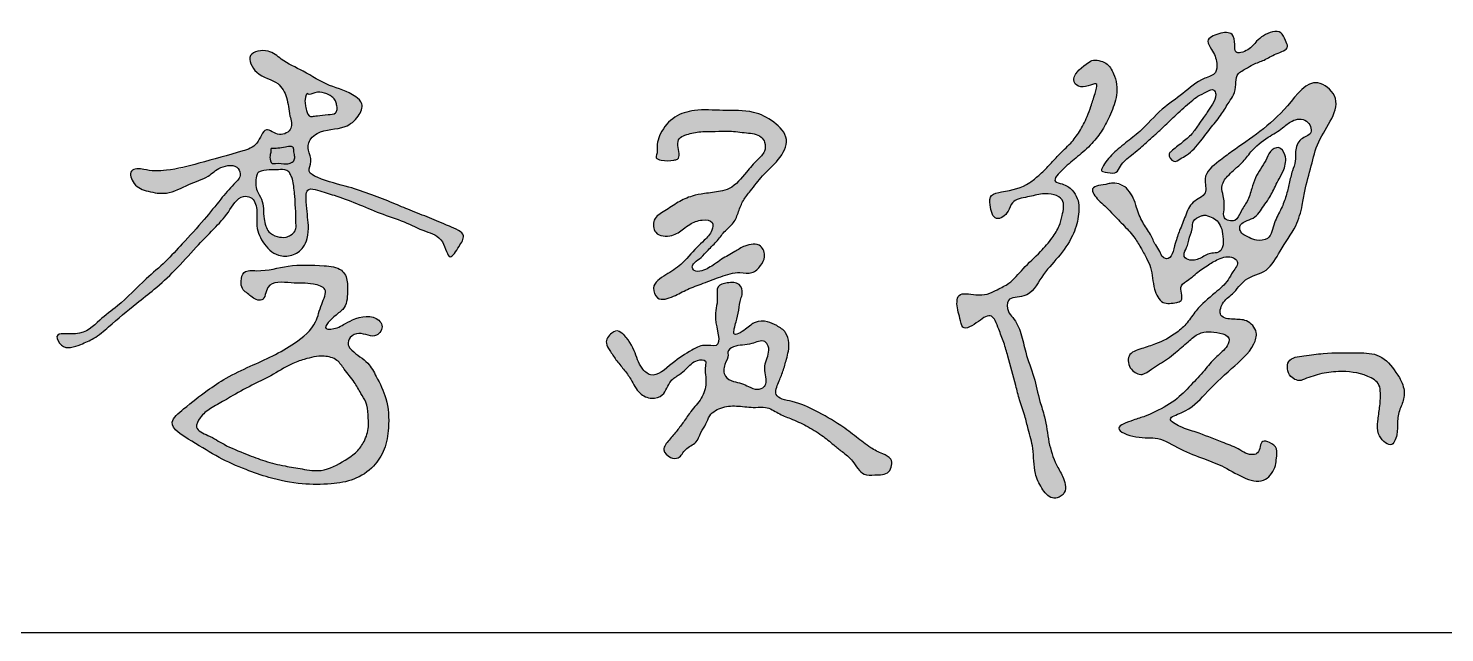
# Model space of a CAD drawing. Extents: x 28773 to 175644, y 7355 to 486294.
# Drawn here: x 172217 to 173884, y 332620 to 333331 of the extents above; entities that cross this region are included whole.
import ezdxf

# ---------------------------------------------------------------- set-up
doc = ezdxf.new("R2010")
doc.units = 0
doc.header["$LTSCALE"] = 1000
doc.header["$MEASUREMENT"] = 0
doc.layers.add('文字和字符', color=7, linetype='Continuous')

msp = doc.modelspace()

# ---------------------------------------------------------------- hatches: boundary and pattern name
at = {"layer": '文字和字符'}
h = msp.add_hatch(color=6, dxfattribs=at)
edge = h.paths.add_edge_path()
edge.add_spline(control_points=[(173479.7, 333164.6), (173479.8, 333164.8), (173492.8, 333185.3), (173507.6, 333195.1), (173529.7, 333212.4), (173548.4, 333235.2), (173576.5, 333253.5), (173594.2, 333270.9), (173615.5, 333276), (173616, 333292.4), (173611.6, 333303.4), (173601, 333317.7), (173617.9, 333325.5), (173635.2, 333327), (173637, 333313.2), (173636, 333299), (173654.2, 333304.8), (173661, 333314.8), (173672.2, 333324.4), (173690.6, 333330.7), (173695.5, 333317.4), (173701.8, 333305.8), (173683.6, 333301), (173672.5, 333293.2), (173659, 333289.1), (173648.9, 333282.6), (173637.8, 333276.7), (173638.2, 333263.7), (173636.3, 333252.8), (173628.3, 333242.2), (173621.3, 333228.7), (173608.8, 333214.4), (173596.3, 333197.4), (173584.3, 333183.5), (173572.8, 333177.4), (173564.3, 333171.2), (173557, 333181.7), (173565.2, 333188.9), (173574.2, 333195.9), (173586.2, 333205.5), (173593.3, 333216.5), (173599.4, 333224.9), (173605, 333232.9), (173610.5, 333241.6), (173615.6, 333250.2), (173611.8, 333261.4), (173600.4, 333253.8), (173591.2, 333250.3), (173583, 333242.2), (173574.4, 333235.5), (173566.4, 333227.7), (173558.4, 333220.3), (173550.4, 333212.3), (173540.9, 333204), (173532.2, 333195.6), (173523.4, 333188.2), (173513.5, 333179.9), (173503.1, 333172.4), (173497.9, 333159.5), (173488.5, 333159.4), (173479.6, 333164.6), (173479.7, 333164.6)], knot_values=[0, 0, 0, 0, 28.666202, 58.974239, 88.991361, 140.445622, 182.443945, 226.361589, 246.003405, 261.159642, 285.403493, 300.064839, 321.637432, 343.335684, 360.576762, 372.35608, 392.086641, 412.248863, 426.515031, 455.165125, 470.118963, 480.655269, 502.385008, 524.571649, 543.872014, 558.543079, 575.923356, 590.530581, 608.177969, 621.720424, 644.672751, 671.428143, 700.314854, 733.307285, 745.026327, 756.27632, 770.758758, 775.879479, 798.783005, 820.418083, 838.303351, 852.974217, 863.749723, 878.985175, 896.219108, 903.438329, 919.617985, 935.209773, 949.206114, 965.758141, 981.234157, 995.661007, 1010.855529, 1028.447768, 1048.105951, 1061.049743, 1076.480099, 1102.025547, 1114.040319, 1128.49753, 1139.678117, 1139.678117, 1139.678117, 1139.678117], degree=3, periodic=0)
h = msp.add_hatch(color=6, dxfattribs=at)
edge = h.paths.add_edge_path()
edge.add_spline(control_points=[(172353.1, 333164.7), (172353.4, 333164.7), (172390, 333161.4), (172420.2, 333173.9), (172458.6, 333182.6), (172488, 333192.2), (172494.8, 333217.9), (172512.1, 333201.7), (172529.9, 333211.9), (172523.7, 333230.5), (172523.1, 333248.3), (172510.6, 333270.9), (172486.3, 333272.3), (172471.6, 333302.4), (172500.7, 333307), (172517.2, 333291.2), (172542.7, 333280), (172570.4, 333261.7), (172596.3, 333256.4), (172612.8, 333241.5), (172605.5, 333224.8), (172587.1, 333210.5), (172563.6, 333212.7), (172548.1, 333200.4), (172544.9, 333187), (172552.6, 333175.2), (172544.5, 333161.5), (172567.4, 333150.1), (172590.8, 333145.9), (172621.2, 333135), (172645.1, 333126), (172667.2, 333116.2), (172690.2, 333107.6), (172709.1, 333099.1), (172734, 333089.3), (172723.7, 333073.9), (172711.8, 333053.3), (172706.2, 333085.5), (172683, 333091.7), (172658.9, 333103.9), (172631, 333112.8), (172604.4, 333124.5), (172579.1, 333134), (172562, 333138.7), (172543.9, 333144.1), (172544, 333119.6), (172547.3, 333103.6), (172546.9, 333084.5), (172540.7, 333071.1), (172528, 333062.3), (172508.2, 333062.3), (172491.8, 333077.9), (172484.6, 333098.9), (172487.5, 333116.7), (172482.5, 333132.5), (172463.7, 333134.2), (172453.2, 333112.7), (172434.8, 333094.1), (172413, 333071.4), (172391.1, 333046.5), (172367.4, 333024.7), (172340.3, 333003.9), (172317.5, 332984.1), (172296.1, 332965.9), (172278, 332958.3), (172258, 332950.8), (172245.9, 332974.6), (172281.6, 332966.6), (172299, 332986.8), (172328.2, 333007.5), (172351.7, 333033), (172378.9, 333055.4), (172400.6, 333079.8), (172423.1, 333103.4), (172442.3, 333128.1), (172456.1, 333144.6), (172468.1, 333155.5), (172464.2, 333171.5), (172442.5, 333168.9), (172428.2, 333154.3), (172404.8, 333147.3), (172382.6, 333134.4), (172358.7, 333138.3), (172342.2, 333143.9), (172331.8, 333166.5), (172353, 333164.8), (172353.1, 333164.7)], knot_values=[0, 0, 0, 0, 37.200114, 91.320491, 165.552277, 191.794321, 218.377312, 240.981666, 262.088012, 282.142005, 312.686531, 339.649791, 378.667629, 407.600467, 437.073636, 462.079158, 503.038538, 551.641933, 598.38254, 613.574993, 634.379376, 661.836336, 708.993627, 722.171326, 741.234276, 760.297225, 776.271776, 792.569008, 846.885535, 886.364067, 923.879172, 953.564578, 987.654437, 1022.983531, 1050.737693, 1069.313673, 1091.638002, 1119.125063, 1152.028231, 1189.926643, 1231.5094, 1273.175743, 1312.041059, 1340.553805, 1354.652933, 1375.412602, 1414.027671, 1435.47698, 1451.393633, 1473.994605, 1495.440379, 1528.930707, 1560.560192, 1583.420751, 1605.787661, 1617.314314, 1652.832859, 1689.166989, 1730.614602, 1782.406199, 1827.708188, 1864.317555, 1924.161807, 1954.751664, 1978.414961, 2009.901325, 2025.877661, 2056.206106, 2101.924511, 2138.940455, 2203.653812, 2245.874288, 2285.588792, 2339.12041, 2381.889891, 2414.291903, 2431.736174, 2443.518671, 2472.148613, 2496.841057, 2531.490224, 2570.411868, 2600.571575, 2626.813618, 2647.271258, 2667.490218, 2667.490218, 2667.490218, 2667.490218], degree=3, periodic=0)
edge = h.paths.add_edge_path(flags=16)
edge.add_spline(control_points=[(172488.3, 333161.6), (172488.4, 333161.6), (172500.4, 333164.9), (172509.3, 333163.9), (172517.5, 333165), (172524.1, 333162.4), (172526.2, 333157.6), (172529, 333152.2), (172529.5, 333144.5), (172530.8, 333136.2), (172531.4, 333128), (172531.3, 333121.2), (172532.6, 333113), (172531.7, 333105.6), (172532.6, 333098.1), (172531.7, 333091.7), (172526.6, 333087.3), (172519.2, 333084.1), (172509.8, 333085.3), (172500.3, 333089.7), (172496.6, 333098.5), (172494.1, 333107.6), (172494.2, 333118.3), (172492.6, 333130), (172486.2, 333138.5), (172484.5, 333147.9), (172485.3, 333155), (172486.3, 333159.1), (172488.2, 333161.6), (172488.3, 333161.6)], knot_values=[0, 0, 0, 0, 17.404746, 29.387846, 42.985867, 50.266335, 56.954161, 63.801774, 75.581128, 88.455483, 98.941086, 109.792245, 116.806441, 133.072793, 140.441564, 148.341049, 158.751059, 166.832285, 181.387675, 196.945751, 207.369773, 219.600317, 236.294444, 252.093415, 267.338386, 279.187562, 291.635416, 295.082405, 299.162326, 299.162326, 299.162326, 299.162326], degree=3, periodic=0)
edge = h.paths.add_edge_path(flags=16)
edge.add_spline(control_points=[(172546.4, 333253.8), (172546.5, 333253.7), (172557.2, 333255.6), (172563.9, 333255.5), (172571.4, 333252.7), (172575.6, 333249.5), (172579, 333245.6), (172580.1, 333240.5), (172581.3, 333235.6), (172578.3, 333229.2), (172568.4, 333229.4), (172560.5, 333228), (172553.7, 333227.5), (172547.8, 333225.8), (172544, 333233.5), (172543.6, 333240.5), (172541.6, 333246.6), (172546.4, 333253.8), (172546.4, 333253.8)], knot_values=[0, 0, 0, 0, 11.032394, 27.080246, 35.7167, 42.398017, 49.241922, 56.254438, 64.042896, 70.017142, 82.400073, 100.141744, 104.717416, 111.155207, 123.02071, 132.051492, 141.212423, 151.788927, 151.788927, 151.788927, 151.788927], degree=3, periodic=0)
h = msp.add_hatch(color=6, dxfattribs=at)
edge = h.paths.add_edge_path()
edge.add_spline(control_points=[(173461.9, 333288.4), (173461.7, 333288.2), (173440.2, 333270.8), (173458, 333257.5), (173477.8, 333271.2), (173471.4, 333250.9), (173467.9, 333240.2), (173462.2, 333224.5), (173454.8, 333209.9), (173443.4, 333194.3), (173429.8, 333182.7), (173418.2, 333169.1), (173407.2, 333158.3), (173390.1, 333144.1), (173371.3, 333139.3), (173348.6, 333136.2), (173348.2, 333120.8), (173353.7, 333101), (173371.2, 333113.5), (173374.1, 333129.4), (173393.3, 333131.9), (173408.8, 333136.4), (173423.2, 333136.2), (173437.8, 333128.5), (173433.9, 333111.9), (173430.4, 333097), (173421.3, 333082.5), (173406.7, 333065.9), (173388.4, 333049.5), (173373.9, 333031.2), (173358.1, 333023.6), (173345.3, 333017.1), (173330.7, 333016.5), (173308.7, 333022), (173309.8, 333000.6), (173313.5, 332990), (173315.9, 332972.8), (173334.7, 332985.1), (173348.6, 332995.9), (173356, 332985.4), (173359.4, 332974.8), (173365.5, 332961), (173371.2, 332938.7), (173377.6, 332916.3), (173383.6, 332892.7), (173389.6, 332875.9), (173394.1, 332856.7), (173400.8, 332834.6), (173399.5, 332809.9), (173408.5, 332790.2), (173418.1, 332777.8), (173429.6, 332777.7), (173440.4, 332786), (173435, 332803.4), (173424.3, 332820.4), (173416.9, 332844.6), (173414.6, 332870.2), (173405.9, 332895), (173401.2, 332921), (173390.4, 332946.8), (173386.2, 332971.3), (173378.6, 332987.8), (173368.7, 332997.8), (173367.8, 333015.7), (173395.9, 333012.3), (173408.4, 333039.5), (173429.2, 333060.8), (173446, 333084.1), (173453.5, 333108.2), (173454, 333127.8), (173445.2, 333141.5), (173436.3, 333147.5), (173419.9, 333150.2), (173437.9, 333168.9), (173451.3, 333179), (173468.4, 333194.3), (173481.6, 333210.8), (173490.9, 333230.2), (173499.7, 333252.3), (173496.7, 333274.3), (173487.7, 333289.6), (173476.9, 333292.8), (173469.3, 333294.6), (173461.9, 333288.4), (173461.9, 333288.4)], knot_values=[0, 0, 0, 0, 34.681641, 48.072065, 74.329964, 88.895095, 111.17035, 128.900452, 156.472867, 179.905372, 208.355087, 230.580725, 254.01719, 273.066721, 321.355231, 338.817261, 354.258199, 378.941826, 401.102047, 416.854172, 443.250134, 467.917341, 487.236589, 502.550058, 528.37671, 545.470375, 568.264653, 597.83009, 637.746529, 670.902739, 692.464096, 710.354936, 729.186846, 756.230528, 779.82652, 794.347921, 809.198107, 836.695152, 859.380582, 868.55181, 883.814404, 907.197348, 930.393917, 979.907693, 1004.230046, 1031.618366, 1054.147615, 1086.172461, 1127.622089, 1153.330618, 1177.300132, 1184.664421, 1199.389772, 1226.047392, 1247.395311, 1286.378592, 1328.318353, 1354.32781, 1395.269823, 1437.957794, 1469.914352, 1498.680239, 1511.344868, 1529.007775, 1555.105752, 1597.804477, 1639.655016, 1682.119963, 1714.682311, 1744.156119, 1760.024332, 1779.437309, 1790.885943, 1814.731193, 1846.001898, 1877.602297, 1905.335657, 1934.233701, 1967.004059, 2002.481722, 2023.475353, 2035.765847, 2047.212297, 2058.363573, 2058.363573, 2058.363573, 2058.363573], degree=3, periodic=0)
h = msp.add_hatch(color=6, dxfattribs=at)
edge = h.paths.add_edge_path()
edge.add_spline(control_points=[(173493, 333148.7), (173493.2, 333148.8), (173517.8, 333141.6), (173519.9, 333121.2), (173527.2, 333102.6), (173537.6, 333089.5), (173542.3, 333076.9), (173548.5, 333068.7), (173550.8, 333061.7), (173562.1, 333056.5), (173566.2, 333078.1), (173571.8, 333093.1), (173578.8, 333109.8), (173584.8, 333127.7), (173606.3, 333134.4), (173597.4, 333158.5), (173616.4, 333173.2), (173650.4, 333198.6), (173689.2, 333221.9), (173726.9, 333277.9), (173769.5, 333242.5), (173734.7, 333205.7), (173727.1, 333168.6), (173719.3, 333143.8), (173716, 333119.8), (173708.5, 333094.6), (173690.5, 333071.8), (173676.7, 333042.8), (173648.2, 333038.7), (173636.4, 333018.4), (173621.5, 333009.5), (173616.8, 332990.1), (173635.8, 332987.8), (173651.3, 332988.8), (173664.8, 332974.5), (173656.6, 332950.3), (173631.5, 332929.9), (173602, 332901.6), (173584.5, 332880.9), (173554.3, 332871.8), (173575.8, 332859.8), (173594.4, 332855.2), (173618.1, 332844.8), (173640.3, 332837.3), (173653.8, 332827.1), (173667.3, 332831.7), (173665.5, 332847.5), (173679.1, 332843.3), (173687.6, 332836.8), (173685.6, 332825.6), (173684.6, 332812.9), (173666.8, 332786.6), (173631.3, 332813.1), (173599.5, 332824.4), (173572.9, 332834.3), (173546.9, 332851.3), (173524.3, 332846.9), (173489.8, 332859.7), (173517.1, 332869.9), (173530.5, 332873.7), (173548.6, 332882.1), (173568.7, 332893.1), (173586.7, 332912.6), (173601.9, 332929.2), (173614.8, 332944.9), (173626.9, 332953.4), (173632.2, 332968.3), (173613.8, 332974.1), (173596.4, 332975), (173580.7, 332961), (173569, 332950.8), (173554.9, 332939.3), (173541.3, 332932.5), (173527.8, 332920.7), (173512.6, 332928.3), (173508.7, 332948), (173527.8, 332954.2), (173546.7, 332959.9), (173565.8, 332969.7), (173581.2, 332984.1), (173593.2, 333002.6), (173611, 333017.4), (173627.9, 333031.5), (173633.9, 333044.6), (173643, 333054.9), (173631.6, 333064), (173617.4, 333059.8), (173603.4, 333051.3), (173591.6, 333043), (173582.6, 333034.5), (173572.2, 333029.3), (173573.7, 333019.3), (173575.5, 333010), (173564.5, 333007.3), (173550.1, 333005.1), (173539.6, 333026.7), (173540.2, 333045.1), (173532.7, 333061.1), (173525.8, 333072.8), (173517.7, 333087), (173504.9, 333099.9), (173493.5, 333111.8), (173484, 333121.8), (173475.1, 333128.7), (173463.9, 333146), (173480.8, 333146), (173492.9, 333148.7), (173493, 333148.7)], knot_values=[0, 0, 0, 0, 27.432872, 59.395361, 85.693134, 109.085552, 128.362609, 140.996926, 151.763291, 157.712951, 186.698752, 208.876995, 234.201156, 260.084919, 284.937489, 307.779824, 344.178191, 370.603449, 488.346466, 550.578274, 584.928952, 664.213103, 704.923077, 747.845979, 770.989275, 806.181381, 854.934517, 893.286489, 930.483071, 961.790102, 984.548855, 1003.508451, 1024.718144, 1046.34914, 1071.076056, 1090.271471, 1144.396456, 1205.241891, 1253.920649, 1274.470919, 1294.501491, 1322.334343, 1367.576566, 1396.031299, 1422.826029, 1429.955148, 1450.476244, 1461.8652, 1477.100741, 1492.069997, 1504.375793, 1531.897919, 1602.108595, 1637.124251, 1679.750326, 1720.374244, 1756.060039, 1787.456838, 1814.277484, 1834.999527, 1853.438436, 1895.015251, 1930.254648, 1962.79728, 1989.05807, 2013.552032, 2026.034617, 2043.218025, 2076.933867, 2099.023719, 2126.230041, 2142.894352, 2174.050972, 2191.234509, 2210.914373, 2232.75608, 2256.675267, 2280.357753, 2319.727615, 2342.899389, 2367.60531, 2410.353703, 2439.962666, 2455.364827, 2473.851128, 2482.49724, 2507.041751, 2528.398061, 2552.516989, 2565.753289, 2581.839762, 2593.467441, 2605.690383, 2613.252568, 2635.359714, 2661.00506, 2697.047344, 2713.801275, 2733.175864, 2753.931383, 2781.462056, 2807.917281, 2823.476427, 2837.489503, 2858.153182, 2884.370537, 2892.288582, 2892.288582, 2892.288582, 2892.288582], degree=3, periodic=0)
edge = h.paths.add_edge_path(flags=16)
edge.add_spline(control_points=[(173628.2, 333156.6), (173628.1, 333156.5), (173618.9, 333144.2), (173624.3, 333132), (173624.8, 333120.1), (173621.9, 333105.7), (173638.8, 333101.6), (173643.5, 333116.1), (173652.1, 333126.9), (173656.6, 333141.2), (173661.2, 333158.4), (173672.4, 333171.3), (173677, 333185.7), (173689, 333193.4), (173698.5, 333179.6), (173695.4, 333165.9), (173689.4, 333154.3), (173683.2, 333142.9), (173678.1, 333131.6), (173668.7, 333119.6), (173661.3, 333105.3), (173641.6, 333103), (173643, 333089.2), (173652.7, 333085), (173662.9, 333080), (173679.6, 333082.3), (173682, 333102.5), (173691.5, 333117.5), (173697.2, 333133.3), (173700.9, 333148.3), (173703.7, 333162), (173708.7, 333174.1), (173707.4, 333187), (173711.9, 333201.5), (173730.4, 333205.7), (173721.8, 333226.1), (173703.8, 333223.3), (173691.7, 333211.7), (173673.8, 333201.8), (173657.2, 333188.9), (173645.9, 333172), (173636.9, 333166), (173628.3, 333156.6), (173628.2, 333156.6)], knot_values=[0, 0, 0, 0, 19.744507, 34.157131, 56.912893, 69.911234, 87.399526, 104.154629, 124.530072, 146.715715, 165.190697, 198.370593, 214.639562, 229.161561, 244.798567, 268.894407, 285.44538, 299.384274, 322.908118, 336.418052, 363.110061, 388.511726, 395.681319, 413.735699, 426.886572, 444.721671, 472.606193, 498.451489, 520.637008, 541.419327, 562.830776, 579.059192, 594.65128, 616.732747, 635.831876, 655.966223, 679.349301, 698.350322, 726.390651, 763.332051, 786.837613, 805.134121, 818.66464, 818.66464, 818.66464, 818.66464], degree=3, periodic=0)
edge = h.paths.add_edge_path(flags=16)
edge.add_spline(control_points=[(173596.5, 333109.7), (173596.4, 333109.6), (173585.3, 333104.5), (173587.7, 333093), (173582.5, 333084), (173581.2, 333073.8), (173577.3, 333068.2), (173576.7, 333060.5), (173586.2, 333056.2), (173597.4, 333060.4), (173607.4, 333067.1), (173617.8, 333065.8), (173624.1, 333074.4), (173622.6, 333085.3), (173621.4, 333096.2), (173616.5, 333104.6), (173608.5, 333108.5), (173603.2, 333112.4), (173596.5, 333109.7), (173596.5, 333109.7)], knot_values=[0, 0, 0, 0, 14.292967, 26.663458, 46.005146, 55.397894, 68.805265, 74.060786, 84.885427, 103.559239, 122.783611, 133.392057, 143.205535, 161.756698, 177.271697, 189.090572, 200.297464, 212.920328, 218.424594, 218.424594, 218.424594, 218.424594], degree=3, periodic=0)
h = msp.add_hatch(color=6, dxfattribs=at)
edge = h.paths.add_edge_path()
edge.add_spline(control_points=[(172957.3, 333186), (172957.3, 333186.2), (172959.7, 333213), (172976.5, 333227), (173004.1, 333236.6), (173035.1, 333233), (173068.1, 333235), (173094.4, 333222.4), (173115, 333200.5), (173100, 333174.3), (173081.4, 333158.9), (173068.8, 333141.5), (173057.8, 333128.4), (173052.9, 333115.1), (173048.2, 333101.5), (173036.4, 333092.9), (173028.3, 333080.4), (173017.7, 333071), (173009.7, 333060.9), (173002, 333056.4), (172997.3, 333050.3), (173001.3, 333043.8), (173013.1, 333045.6), (173022.9, 333051.8), (173035.1, 333060.6), (173047.6, 333066.9), (173060.8, 333076.1), (173079.8, 333078.9), (173085.3, 333062), (173079.1, 333050.9), (173069.1, 333040.9), (173051.3, 333045.1), (173032.2, 333038.8), (173012.2, 333030.9), (172992.7, 333024.1), (172977.4, 333015.2), (172957.5, 333008.4), (172949.2, 333029.5), (172968.2, 333041.2), (172987.2, 333052.9), (173000, 333069.6), (173013.3, 333081.9), (173021.9, 333090.1), (173024, 333104.8), (173007.9, 333106), (172997.1, 333101.6), (172986.3, 333093.3), (172974.6, 333084.9), (172953.4, 333086.2), (172951.2, 333107.7), (172967.3, 333116.1), (172981.1, 333126.5), (172997.1, 333133.5), (173014.1, 333136.9), (173028.9, 333138.1), (173047.9, 333143.2), (173060.3, 333159.8), (173073.2, 333174.5), (173084.4, 333184.6), (173084.8, 333196), (173077.7, 333206.5), (173060.9, 333207.6), (173043.4, 333210.3), (173024.6, 333209.1), (173006.8, 333209.6), (172993, 333206.4), (172982.1, 333201.7), (172980.5, 333190.5), (172985.8, 333177.2), (172972.9, 333174.7), (172965.7, 333174.9), (172953.5, 333176.8), (172957.3, 333185.9), (172957.3, 333186)], knot_values=[0, 0, 0, 0, 29.30094, 65.038017, 98.639858, 145.229586, 194.795516, 232.114749, 266.925891, 301.913022, 339.267477, 370.852415, 390.177296, 409.795645, 429.660369, 448.333163, 468.729795, 490.881928, 507.437968, 521.157629, 529.07634, 535.254347, 547.876184, 571.501508, 585.319952, 610.337259, 628.877614, 654.734455, 672.908705, 688.379255, 706.720612, 726.29753, 758.239497, 788.950264, 816.810279, 842.152582, 868.097908, 885.262369, 914.728674, 944.648733, 982.813695, 999.650213, 1020.22886, 1032.723569, 1049.493141, 1071.095002, 1083.923681, 1105.362623, 1132.075217, 1152.211283, 1174.931511, 1200.704595, 1226.158921, 1246.312234, 1272.681377, 1287.962092, 1326.688213, 1353.277295, 1371.722858, 1386.128581, 1396.514529, 1421.520631, 1449.460288, 1472.518928, 1499.291724, 1522.558099, 1533.076665, 1544.456492, 1567.099854, 1573.093813, 1593.678612, 1602.883204, 1613.437455, 1613.437455, 1613.437455, 1613.437455], degree=3, periodic=0)
h = msp.add_hatch(color=6, dxfattribs=at)
edge = h.paths.add_edge_path()
edge.add_spline(control_points=[(172479.3, 333015.4), (172479.4, 333015.3), (172497.9, 333004.6), (172495.8, 333035.9), (172528.7, 333029.6), (172547.3, 333031.8), (172571.7, 333024.9), (172560.3, 333004), (172556.7, 332980.7), (172524.4, 332953.3), (172486.7, 332937.1), (172451.3, 332920.6), (172424.9, 332902.8), (172405.5, 332887.4), (172377, 332864.1), (172414.4, 332842.5), (172439.7, 332825.7), (172471.6, 332811.9), (172503.8, 332800.5), (172537.6, 332793.8), (172571.4, 332793.9), (172601.1, 332798.3), (172623.6, 332813.4), (172637.8, 332835.5), (172642.2, 332863.5), (172640.7, 332893.8), (172628.4, 332918.1), (172616.8, 332939.5), (172601.7, 332947.3), (172592.1, 332958.4), (172595.5, 332968.8), (172609.5, 332974.6), (172625.8, 332963.1), (172635.9, 332979.7), (172624.6, 332994.6), (172603.8, 332991), (172589, 332982.7), (172580.3, 332977.3), (172559.6, 332974.6), (172578.5, 332993.6), (172592.7, 333002.7), (172592.8, 333022.4), (172592.8, 333037.9), (172583.1, 333050.2), (172557.6, 333051.9), (172524, 333053.5), (172495.5, 333043.6), (172470.3, 333047), (172467.4, 333033.5), (172467.6, 333023.1), (172479.2, 333015.5), (172479.3, 333015.4)], knot_values=[0, 0, 0, 0, 18.772704, 41.477809, 80.044627, 116.802218, 137.16377, 161.475231, 192.122008, 241.084265, 322.841358, 366.476474, 403.599349, 452.266279, 480.822437, 525.281218, 577.345985, 625.678179, 664.966098, 720.530015, 767.556127, 805.470545, 843.947055, 876.303707, 911.805465, 960.132454, 999.3713, 1024.963912, 1058.777917, 1069.239579, 1081.911788, 1097.237565, 1126.410668, 1144.842947, 1154.50106, 1197.467328, 1213.824352, 1225.506518, 1243.541639, 1270.934025, 1289.010321, 1319.830534, 1342.259698, 1352.785688, 1381.704372, 1440.604971, 1492.626113, 1513.017666, 1528.122336, 1540.553544, 1559.179396, 1559.179396, 1559.179396, 1559.179396], degree=3, periodic=0)
edge = h.paths.add_edge_path(flags=16)
edge.add_spline(control_points=[(172457.9, 332898.6), (172458.2, 332898.8), (172483.9, 332913), (172504, 332921.8), (172523, 332934.9), (172544.2, 332942.1), (172562.4, 332946.5), (172581.1, 332942.1), (172589.7, 332927.6), (172600.9, 332916.1), (172607.6, 332902), (172616, 332890.4), (172617, 332876.3), (172618.4, 332860.6), (172613.6, 332845.3), (172603.9, 332831.4), (172586.3, 332820.4), (172565.1, 332807.8), (172540.1, 332812.3), (172518.1, 332815.7), (172496, 332821.1), (172472.4, 332830.1), (172448.9, 332839.6), (172431.9, 332851), (172411.6, 332858.5), (172419.9, 332874.8), (172432.5, 332884.7), (172443.6, 332889.9), (172457.8, 332898.6), (172457.9, 332898.6)], knot_values=[0, 0, 0, 0, 40.204211, 70.058468, 108.464216, 130.884004, 163.643923, 185.732296, 204.334618, 231.03456, 252.428664, 268.982791, 289.824735, 309.33459, 334.505674, 354.736006, 378.254387, 420.802499, 451.909656, 480.365956, 514.245068, 545.922498, 586.383232, 616.269524, 639.057016, 655.457897, 678.34596, 704.341019, 720.45671, 720.45671, 720.45671, 720.45671], degree=3, periodic=0)
h = msp.add_hatch(color=6, dxfattribs=at)
edge = h.paths.add_edge_path()
edge.add_spline(control_points=[(172912.5, 332974), (172912.7, 332973.8), (172933.9, 332951.8), (172935.2, 332933.3), (172954, 332916.6), (172975.1, 332938.7), (172994.3, 332949.7), (173011, 332959.8), (173036.4, 332952.9), (173021.3, 332990.2), (173029.6, 333008.2), (173026.1, 333028), (173040.5, 333031.7), (173054.3, 333032.5), (173058.6, 333020), (173054.3, 333010.3), (173053.6, 332998.9), (173050.4, 332986.9), (173048.1, 332978.6), (173046, 332966.6), (173063.2, 332977.4), (173071.4, 332986.1), (173086.6, 332986.6), (173098.3, 332980.9), (173109.4, 332973.8), (173113.6, 332958.2), (173109.7, 332943), (173105.4, 332927.1), (173100.1, 332914.7), (173092.6, 332895.7), (173121.4, 332891.6), (173144.3, 332880.7), (173170.5, 332866), (173191.1, 332850.4), (173206.8, 332837.4), (173220.5, 332830.4), (173235.5, 332825.1), (173231.3, 332804.9), (173214.6, 332805.5), (173197.1, 332804.2), (173188.6, 332821.9), (173175.8, 332831.9), (173163.4, 332841.7), (173150.2, 332852.7), (173133.1, 332863.3), (173115.4, 332871), (173099.3, 332877.4), (173086.5, 332886.1), (173069.9, 332883.8), (173053.3, 332886.8), (173034.3, 332886.2), (173018.9, 332878), (173014.9, 332864.6), (173007.8, 332855.3), (173004.1, 332841.6), (172989.7, 332837.5), (172984.4, 332823.8), (172971.6, 332825), (172961.7, 332835), (172971.9, 332847.2), (172980.1, 332856.9), (172988.9, 332868.3), (172995.7, 332878.8), (173003.3, 332887.5), (173011.3, 332897.5), (173016.4, 332914.2), (173012.7, 332927.7), (173015.5, 332941.4), (173000.1, 332940.6), (172993.2, 332931.2), (172982.9, 332922.9), (172970.4, 332915.6), (172966.9, 332898.7), (172949.9, 332893.8), (172934.2, 332901.1), (172927.5, 332916.7), (172917.9, 332929.7), (172908.6, 332940.3), (172902.2, 332950.6), (172895.4, 332961.1), (172899.7, 332973), (172912.4, 332974), (172912.5, 332974)], knot_values=[0, 0, 0, 0, 39.878613, 71.084001, 88.571602, 128.557403, 167.51423, 188.674821, 208.323573, 251.533868, 286.022948, 304.040745, 319.866458, 339.38013, 355.294206, 363.866941, 383.035676, 402.399015, 414.36713, 422.122541, 442.348267, 461.81608, 481.686971, 497.958095, 516.551099, 533.839574, 560.727072, 581.394562, 601.159722, 620.894041, 649.426299, 690.673374, 738.289465, 770.144861, 799.264352, 821.404135, 836.808472, 857.647162, 880.926807, 898.121658, 926.751504, 950.035011, 967.352307, 991.998193, 1021.862108, 1050.46209, 1072.140687, 1094.880373, 1111.335022, 1139.52005, 1164.970822, 1190.259232, 1204.665599, 1221.240117, 1239.017221, 1259.177234, 1277.618397, 1289.978389, 1306.483927, 1324.261031, 1344.706721, 1362.799886, 1383.241029, 1396.927367, 1410.79459, 1436.58756, 1464.687551, 1472.224323, 1485.322698, 1508.470744, 1522.732623, 1540.039638, 1566.844928, 1584.840343, 1605.723939, 1632.903668, 1653.059236, 1673.030566, 1691.341619, 1704.216169, 1722.92022, 1735.167177, 1735.167177, 1735.167177, 1735.167177], degree=3, periodic=0)
edge = h.paths.add_edge_path(flags=16)
edge.add_spline(control_points=[(173040.2, 332949.7), (173040.2, 332949.8), (173051.9, 332963), (173065.4, 332955.7), (173082.1, 332966), (173089.1, 332955.9), (173088.2, 332947.1), (173084.6, 332938.2), (173082.8, 332928), (173085.6, 332919.7), (173085.6, 332912.9), (173082.4, 332907.5), (173074, 332904.7), (173065.2, 332908.9), (173056.3, 332913.4), (173046.4, 332914.8), (173034.9, 332920.7), (173035.2, 332936.2), (173041.5, 332941.8), (173040.2, 332949.7), (173040.2, 332949.7)], knot_values=[0, 0, 0, 0, 12.518583, 43.117128, 64.43384, 73.999097, 86.909074, 99.916825, 114.388405, 128.459585, 136.124934, 141.701946, 153.518143, 168.483557, 180.957273, 194.904784, 210.427714, 229.577537, 246.211116, 250.540926, 250.540926, 250.540926, 250.540926], degree=3, periodic=0)
h = msp.add_hatch(color=6, dxfattribs=at)
edge = h.paths.add_edge_path()
edge.add_spline(control_points=[(173716.3, 332917), (173716.5, 332917.1), (173739.6, 332926), (173761.4, 332927.4), (173787.3, 332925.5), (173807.1, 332914.1), (173808.4, 332898.9), (173807.4, 332884.8), (173804.7, 332869.1), (173804.1, 332854.1), (173810.9, 332845), (173822.3, 332837.3), (173828.6, 332853.9), (173827.3, 332867.2), (173830.2, 332882.5), (173837.5, 332896.8), (173834.7, 332913.1), (173824.3, 332929.5), (173809, 332948.3), (173776.1, 332949.2), (173746.3, 332949.2), (173720.1, 332945.7), (173696.8, 332943.1), (173696.7, 332918.8), (173716.2, 332916.9), (173716.3, 332917)], knot_values=[0, 0, 0, 0, 27.563865, 56.695241, 102.242536, 124.004216, 136.411448, 158.63331, 179.899671, 199.3513, 213.673571, 224.845605, 243.023995, 261.921703, 282.270986, 301.572813, 323.389476, 342.524862, 378.241957, 410.829433, 464.696782, 494.311037, 519.262799, 542.254368, 560.867544, 560.867544, 560.867544, 560.867544], degree=3, periodic=0)

# ---------------------------------------------------------------- linework, layer by layer
msp.add_line((166644.1, 332619.7), (174644.1, 332619.7))
at = {"layer": '文字和字符', "color": 6}
for points, start_tangent, end_tangent in [([(173479.7, 333164.6), (173491.7, 333181.4), (173508.1, 333195.8), (173524.9, 333209.4), (173551.3, 333235.5), (173575.4, 333253.9), (173601.4, 333271.9), (173613.8, 333278.7), (173615.4, 333289.5), (173609.4, 333305.9), (173605, 333315.5), (173617.8, 333324.3), (173633.4, 333323.5), (173636.6, 333311.5), (173637.8, 333303.1), (173651.9, 333305.5), (173662.4, 333315.5), (173670.3, 333322), (173690.7, 333325.5), (173696.3, 333316.3), (173698.7, 333309.1), (173685.5, 333300.7), (173671.2, 333293.4), (173658.4, 333288.2), (173649.2, 333283), (173639.4, 333275.1), (173637.8, 333264.7), (173635, 333252.3), (173629.9, 333244), (173621.2, 333229.9), (173609.4, 333214.7), (173596.6, 333198.2), (173579.8, 333181.4), (173572.6, 333177), (173565, 333174.2), (173559.4, 333183), (173561.8, 333185.8), (173574.6, 333196.2), (173586.2, 333206.6), (173593.8, 333217.1), (173599.9, 333225.7), (173604.3, 333232.1), (173610.3, 333241.3), (173614.2, 333253.1), (173612.2, 333257.9), (173601, 333254.7), (173591.1, 333249.4), (173583.4, 333242.9), (173574.3, 333235.2), (173566.1, 333227.5), (173558.6, 333220.4), (173550.7, 333212.8), (173541.3, 333204.2), (173530.9, 333194.6), (173523.8, 333188.6), (173515.2, 333181.5), (173502.1, 333168.6), (173497.3, 333161.4), (173486.9, 333161), (173479.7, 333164.6)], (0.427331, 0.904095), (0.427331, 0.904095)), ([(172353.1, 333164.7), (172379.9, 333163.7), (172418.1, 333171.9), (172469.6, 333186.4), (172486.1, 333195.6), (172497.4, 333211.1), (172512.8, 333205.9), (172526.2, 333213.1), (172525.2, 333227.5), (172521.1, 333249.2), (172510.8, 333265.6), (172486.1, 333279), (172478.8, 333298.6), (172499.4, 333303.7), (172514.9, 333294.5), (172540.7, 333280.1), (172571.6, 333263.6), (172602.5, 333250.2), (172609.7, 333242), (172605.6, 333227.5), (172590.1, 333215.2), (172557.1, 333207), (172549.9, 333200.8), (172546.8, 333187.4), (172549.9, 333174), (172547.9, 333162.7), (172557.1, 333155.5), (172594.6, 333143.9), (172621.5, 333134.8), (172646.7, 333125), (172666.4, 333116.7), (172689.3, 333107.7), (172712.7, 333097.8), (172729.2, 333086.5), (172724.1, 333074.1), (172713.8, 333061.8), (172704.5, 333079.3), (172684.5, 333092), (172659.4, 333102.9), (172631.3, 333113.2), (172603.5, 333124.6), (172577.2, 333134.2), (172557.5, 333140.1), (172547.4, 333141.2), (172544.3, 333126.5), (172546.8, 333098.8), (172545.6, 333083.4), (172540.7, 333073.1), (172527.3, 333063.8), (172511.8, 333063.8), (172493.3, 333079.3), (172486.1, 333100.9), (172486.1, 333117.4), (172478.8, 333131.8), (172470.6, 333132.8), (172452.7, 333114.5), (172435.6, 333094.7), (172415, 333073.1), (172389.5, 333045.8), (172365.5, 333023.7), (172344.9, 333007.2), (172311.9, 332979.4), (172294.4, 332966), (172279, 332958.8), (172256.3, 332957.8), (172251.1, 332968.1), (172272.8, 332971.2), (172301.5, 332987.4), (172322.2, 333004.1), (172356.2, 333036), (172378.8, 333056.4), (172398.5, 333077.2), (172424.4, 333105.8), (172443.8, 333129.7), (172459.3, 333147.2), (172466.5, 333157.5), (172464.4, 333165.8), (172443.8, 333166.8), (172429, 333156.9), (172406.2, 333146.8), (172379.9, 333136.9), (172358.3, 333139), (172341.8, 333148.3), (172338.7, 333162.7), (172353.1, 333164.7)], (0.971288, -0.237905), (0.971288, -0.237905)), ([(173461.9, 333288.4), (173447.9, 333267.6), (173455.5, 333261.7), (173474.2, 333264.5), (173472.4, 333254.1), (173467.4, 333238.9), (173462.9, 333226.9), (173453.8, 333209.2), (173443.6, 333195.7), (173429.1, 333181.3), (173418.3, 333169.5), (173406.2, 333157.7), (173395.4, 333149.2), (173362.4, 333138.2), (173350.5, 333134), (173348.8, 333123), (173356.5, 333106.9), (173370, 333115.4), (173375.1, 333125.5), (173392.9, 333132.3), (173410.3, 333135.8), (173424.2, 333134.8), (173433.5, 333128.9), (173433.5, 333110.3), (173430.1, 333098.4), (173421.9, 333084.2), (173408.1, 333068), (173387.7, 333047.7), (173370.8, 333030.8), (173357.3, 333023.2), (173345.4, 333018.1), (173331.9, 333017.2), (173312.4, 333016.4), (173310.7, 332999.5), (173313.3, 332989.3), (173316.7, 332979.2), (173335.3, 332985.9), (173350.5, 332991.9), (173354.8, 332986.8), (173359, 332976.6), (173365, 332960.9), (173369.7, 332944.8), (173379, 332910.4), (173383.6, 332893.5), (173389.6, 332874.7), (173393.7, 332859), (173399, 332836.5), (173402.2, 332806.8), (173409.6, 332789.8), (173422.3, 332778.2), (173427.7, 332778.2), (173436.1, 332784.5), (173434, 332803.6), (173426.9, 332817.2), (173418.1, 332843.9), (173412.8, 332873.7), (173407.5, 332891.7), (173400.3, 332920.3), (173390.7, 332949.5), (173385, 332971.8), (173375.6, 332990.3), (173370.3, 332997.7), (173370.3, 333010.5), (173388.4, 333015.8), (173409.6, 333038), (173428.7, 333061.4), (173445.7, 333086.8), (173452.6, 333109.3), (173451.4, 333130.5), (173445.3, 333140.2), (173433.5, 333147.6), (173425.7, 333150.4), (173434.7, 333165.1), (173451.8, 333179.7), (173468.5, 333195.2), (173480.8, 333211), (173490.3, 333229.5), (173497.5, 333252), (173494.1, 333277.3), (173485.1, 333289.5), (173476.9, 333292.8), (173468.6, 333292.8), (173461.9, 333288.4)], (-0.854695, -0.51913), (-0.854695, -0.51913)), ([(173493, 333148.7), (173511, 333140.7), (173521.2, 333120), (173528.3, 333102.5), (173537.4, 333088.2), (173543.6, 333075.8), (173548.3, 333068), (173552.3, 333061.4), (173556.2, 333059.6), (173566.7, 333077.7), (173571.8, 333092.8), (173578.5, 333109.8), (173587.7, 333126), (173601.8, 333137.1), (173601.8, 333153.6), (173617.9, 333174.2), (173633.2, 333185.6), (173698.7, 333239.6), (173734.4, 333266.6), (173753.8, 333251.2), (173735.4, 333197.1), (173726.7, 333169), (173719, 333139.1), (173716.1, 333122.7), (173708.3, 333098.5), (173690, 333068.6), (173673.5, 333046.3), (173649.4, 333034.7), (173633.9, 333018.3), (173622.3, 333006.7), (173620.4, 332993.2), (173634.9, 332988.4), (173650.3, 332986.4), (173661.9, 332972.9), (173659, 332959.4), (173632.9, 332930.4), (173601.4, 332900), (173573.7, 332878.4), (173560.9, 332871), (173572.4, 332862.2), (173591.2, 332855.5), (173621.7, 332843.8), (173640.6, 332835.9), (173658.7, 332829.2), (173663.4, 332831.2), (173669.5, 332844.7), (173677.6, 332843.3), (173685.7, 332835.9), (173685.7, 332825.1), (173684.4, 332816.4), (173672.9, 332800.2), (173624.3, 332814.3), (173601, 332824), (173572.6, 332835.8), (173546, 332848.1), (173520.4, 332850.1), (173500.2, 332860.2), (173517, 332869.6), (173531.2, 332874.4), (173543.3, 332879.7), (173569, 332895.3), (173587.1, 332913.1), (173602.8, 332930.5), (173615.5, 332944.5), (173627.7, 332957.3), (173629.7, 332966), (173618.9, 332972.1), (173594.6, 332971.4), (173581.8, 332962), (173567, 332949.2), (173557.5, 332941.8), (173538.6, 332929.6), (173527.8, 332923.6), (173515, 332929.6), (173512.3, 332945.1), (173527.2, 332953.9), (173543.3, 332959.3), (173568.3, 332972.8), (173580.5, 332984.3), (173591.2, 332998.4), (173613.6, 333019.6), (173628.7, 333034.7), (173634.4, 333044.2), (173639.6, 333056.5), (173635, 333060.7), (173617.4, 333059), (173604, 333051.4), (173589.9, 333041.2), (173582.6, 333035.1), (173573.8, 333027.6), (173573.8, 333019.2), (173573.4, 333010.4), (173568.3, 333008.3), (173552.4, 333008.3), (173542.3, 333023.8), (173537.6, 333049.3), (173532.8, 333060.4), (173526, 333072.6), (173518, 333085.3), (173504.8, 333100.1), (173491.6, 333113.8), (173483.7, 333121.7), (173476.3, 333128.6), (173469.4, 333141.8), (173487.4, 333147.6), (173493, 333148.7)], (0.998657, 0.051807), (0.998657, 0.051807)), ([(172546.4, 333253.8), (172554.3, 333254.9), (172565.8, 333254.5), (172571.6, 333252.2), (172575.5, 333249.4), (172578.6, 333245.5), (172580.1, 333240.7), (172580.7, 333235.1), (172578.8, 333231.3), (172570.1, 333229.1), (172557.4, 333227.8), (172554.1, 333227.4), (172549.5, 333227), (172544.5, 333234), (172543.3, 333240.4), (172543, 333247), (172546.4, 333253.8)], (0.61273, -0.790293), (0.61273, -0.790293)), ([(172957.3, 333186), (172961.2, 333206.8), (172978.1, 333226.2), (173001, 333234), (173034.6, 333234.1), (173070.3, 333231.8), (173094.5, 333220.2), (173109.2, 333199.9), (173099.7, 333176.5), (173081.1, 333157), (173066.8, 333139.3), (173058.6, 333128.1), (173052.9, 333115.1), (173046.9, 333102.1), (173037.4, 333092.6), (173028.1, 333081.2), (173017, 333069.7), (173008.8, 333061.1), (173001.1, 333054.9), (172998.4, 333049.8), (173000.6, 333045.9), (173009.7, 333045.5), (173024.8, 333053.3), (173033, 333058.9), (173048.6, 333068), (173060.3, 333074.5), (173078.9, 333074.2), (173083.4, 333061.9), (173078.9, 333051.7), (173068.7, 333043.3), (173054.6, 333043.3), (173032.1, 333038.5), (173011.4, 333030.7), (172992.7, 333023.4), (172976.3, 333015.4), (172957.7, 333013.6), (172952.9, 333025), (172967.3, 333040.6), (172985, 333052.9), (173003.9, 333072.9), (173012.6, 333081.3), (173021.6, 333093.1), (173021.9, 333102.1), (173010.2, 333105.1), (172995.5, 333100), (172988, 333094.6), (172974.5, 333087.1), (172955.6, 333090.7), (172953.8, 333105.1), (172966.1, 333115.9), (172981.7, 333126), (172998.5, 333133.3), (173012.7, 333136.3), (173031.5, 333139), (173042, 333142.3), (173062.2, 333161.6), (173075, 333175.9), (173083.3, 333186.2), (173083.6, 333196.6), (173079.4, 333202.8), (173062.1, 333207.7), (173042.1, 333209.7), (173025.5, 333209.4), (173006.2, 333208.8), (172989.8, 333204.9), (172983.3, 333201.1), (172981.5, 333193), (172980.9, 333176.7), (172976.8, 333175.6), (172962, 333175.6), (172956, 333178.5), (172957.3, 333186)], (-0.158954, 0.987286), (-0.158954, 0.987286)), ([(173628.2, 333156.6), (173621.6, 333143.9), (173623, 333133.7), (173624, 333117.3), (173624.4, 333107.9), (173636.6, 333104.7), (173643.6, 333114.5), (173651.1, 333127.1), (173656.7, 333142.1), (173661, 333154.7), (173673.1, 333175.3), (173678.7, 333185.6), (173688.1, 333190.3), (173695.6, 333181.8), (173694.2, 333164.5), (173689, 333153.8), (173684.4, 333144.9), (173676.4, 333129.9), (173670.8, 333122), (173658.1, 333107.5), (173642.7, 333097.6), (173643.2, 333092.5), (173653.5, 333084.5), (173662.4, 333081.3), (173675, 333083.6), (173683.4, 333101.8), (173691.4, 333118.7), (173697, 333133.7), (173700.7, 333148.2), (173704.5, 333163.1), (173707.8, 333174.3), (173708.2, 333185.6), (173714.8, 333200.1), (173726, 333208), (173720.9, 333221.6), (173704, 333221.6), (173692.9, 333213.6), (173676, 333202.5), (173655.7, 333185.3), (173644.9, 333172.3), (173635, 333163.5), (173628.2, 333156.6)], (-0.702795, -0.711393), (-0.702795, -0.711393)), ([(172502.9, 333189.1), (172511, 333189.6), (172519.8, 333190.7), (172527, 333191.6), (172528.7, 333190.9), (172529.7, 333187.2), (172530.7, 333180.8), (172530.3, 333175.8), (172526.9, 333172.7), (172521.3, 333171.3), (172508.2, 333171.8), (172504.3, 333171.8), (172501.7, 333179.2), (172502.5, 333184.6), (172502.6, 333187.4), (172502.9, 333189.1)], (0.999939, 0.01108), (0.999939, 0.01108)), ([(172488.3, 333161.6), (172500.6, 333164.1), (172509.2, 333164.2), (172519, 333164.1), (172523.7, 333161.8), (172526.2, 333157.7), (172528.2, 333153.2), (172529.6, 333144.8), (172530.7, 333135.6), (172531.3, 333128.1), (172531.6, 333120.3), (172532.1, 333115.2), (172532.1, 333103.5), (172532.4, 333098.2), (172531.3, 333092.6), (172526, 333087.3), (172520.6, 333085.1), (172510.1, 333085.8), (172500.4, 333091.4), (172496.9, 333098.1), (172494.7, 333106.6), (172493.9, 333118.6), (172491.6, 333129.7), (172486.6, 333139.5), (172484.9, 333147.9), (172485.8, 333156.8), (172486.6, 333159.2), (172488.3, 333161.6)], (0.909237, 0.416279), (0.909237, 0.416279)), ([(173596.5, 333109.7), (173588.1, 333103.7), (173586.5, 333094.9), (173582.5, 333081.5), (173580.9, 333075), (173577.3, 333066), (173577.3, 333062.2), (173583.9, 333058), (173597.1, 333060.8), (173609.8, 333066.2), (173617.4, 333067.2), (173622, 333072.6), (173622.6, 333085.9), (173620.4, 333096.9), (173615.8, 333104.1), (173609, 333108.5), (173600.3, 333110.8), (173596.5, 333109.7)], (-0.905829, -0.423645), (-0.905829, -0.423645)), ([(172479.3, 333015.4), (172492.1, 333011.1), (172499.3, 333025.8), (172526.6, 333031.2), (172553, 333029.6), (172566.3, 333023.4), (172562.5, 333006.3), (172555.4, 332985.4), (172530.7, 332960.3), (172478.4, 332933.1), (172450.2, 332919.1), (172427.8, 332904.5), (172400.1, 332882.9), (172386.7, 332867.4), (172409.6, 332845), (172441.8, 332825.8), (172473.6, 332811.5), (172500.4, 332802.3), (172539.7, 332794.8), (172573.6, 332794.8), (172600.4, 332800.3), (172623.4, 332815.7), (172635.9, 332835.4), (172641, 332860.5), (172638, 332895.2), (172626.7, 332921.1), (172616.7, 332936.6), (172597.9, 332952), (172593.7, 332958.3), (172596.2, 332967.1), (172606.2, 332971.7), (172627.1, 332969.6), (172633.4, 332981.3), (172629.7, 332987.2), (172598.7, 332987.6), (172588.2, 332982.1), (172580.7, 332978.4), (172567.7, 332977.5), (172579.4, 332993.4), (172589.1, 333002.2), (172592.8, 333024.1), (172590.4, 333040.1), (172585.7, 333046), (172565.5, 333051.3), (172523.1, 333050.9), (172486, 333045.5), (172471.4, 333043.5), (172467.7, 333033.2), (172469.4, 333024.4), (172479.3, 333015.4)], (0.708393, -0.705818), (0.708393, -0.705818)), ([(172912.5, 332974), (172930.2, 332951.4), (172939.4, 332930.8), (172949.3, 332923.1), (172974.8, 332936.5), (172998.1, 332952.1), (173012.3, 332957.7), (173026.5, 332957.7), (173025.8, 332988.9), (173027.9, 333013.6), (173029, 333026.6), (173039.5, 333031.1), (173053.5, 333029.3), (173057.3, 333018.5), (173055.6, 333012.6), (173053.1, 332999), (173050, 332985.4), (173047.9, 332977.1), (173047.5, 332971.5), (173061.1, 332976.7), (173072.6, 332984.7), (173087, 332985.4), (173097.8, 332980.9), (173108.2, 332972.5), (173112.1, 332960.7), (173109.3, 332941.5), (173105.1, 332927.2), (173099.9, 332914), (173097.1, 332900), (173115.8, 332891.6), (173143.5, 332880.7), (173173.1, 332863.4), (173191.6, 332849.8), (173208.4, 332837.2), (173222.6, 332829.9), (173231.9, 332823.9), (173229.5, 332809.1), (173213.2, 332805.2), (173200.8, 332806.2), (173187, 332821.5), (173174.6, 332832.8), (173164.9, 332840.6), (173150.9, 332851.6), (173132.6, 332863), (173113.9, 332871.5), (173099.6, 332877.9), (173084.7, 332884.7), (173072.8, 332884.7), (173052.6, 332886.2), (173034.3, 332884.7), (173019, 332874.8), (173014.5, 332865.4), (173008.6, 332855.1), (173002.7, 332843.7), (172990.8, 332835.3), (172981.9, 332825.4), (172973, 332825.9), (172965.1, 332834.8), (172971.1, 332846.2), (172980.5, 332857.5), (172988.4, 332867.9), (172996.9, 332879.9), (173003.2, 332887.5), (173009.1, 332895.5), (173014.5, 332913.3), (173014, 332933.6), (173014, 332939), (173004.7, 332940), (172991.3, 332930), (172983.3, 332923.5), (172973.5, 332915.8), (172963.2, 332899.5), (172950.8, 332895.5), (172937, 332901.5), (172926.1, 332917.8), (172917.7, 332929.6), (172908.7, 332940.8), (172901.4, 332951.8), (172897.4, 332960.2), (172903.9, 332972.1), (172912.5, 332974)], (0.847727, -0.530433), (0.847727, -0.530433)), ([(173040.2, 332949.7), (173046.8, 332955.9), (173068.5, 332959.7), (173083.7, 332962.1), (173087.8, 332956.6), (173087.8, 332947.3), (173085, 332938.4), (173083.7, 332928), (173085.4, 332918), (173085, 332912.5), (173083, 332909.1), (173075, 332906), (173064.7, 332909.2), (173056.5, 332912.8), (173046.8, 332915.3), (173037.5, 332921.5), (173036.8, 332935.3), (173040.6, 332946.6), (173040.2, 332949.7)], (0.146784, 0.989169), (0.146784, 0.989169)), ([(172457.9, 332898.6), (172483.5, 332912.3), (172502.7, 332921.9), (172526.8, 332935.6), (172542, 332941.2), (172565.3, 332944.9), (172580.5, 332940), (172589, 332929.7), (172600.8, 332914.5), (172608.6, 332901.2), (172614.5, 332890.9), (172617.1, 332876.1), (172617.5, 332862), (172612.3, 332844.6), (172603.8, 332832.8), (172590.1, 332822.8), (172561.9, 332810.6), (172539.6, 332812.3), (172519.4, 332815.8), (172495.7, 332821.7), (172474.2, 332829.5), (172447.6, 332841.3), (172428.7, 332851.7), (172415.4, 332861.3), (172419.5, 332872.4), (172431.7, 332883.4), (172448, 332892.7), (172457.9, 332898.6)], (0.864918, 0.501914), (0.864918, 0.501914)), ([(173716.3, 332917), (173736.3, 332923.8), (173758.5, 332926.8), (173793.1, 332921.2), (173806.3, 332911), (173808, 332901.6), (173807.1, 332884.6), (173805, 332868.4), (173805.8, 332853.5), (173812.2, 332844.5), (173819.9, 332840.7), (173827.2, 332852.6), (173828, 332867.1), (173831, 332882.5), (173835.7, 332896.5), (173833.6, 332913.1), (173826.3, 332925.9), (173806.7, 332945.1), (173782, 332948.9), (173740.6, 332948.1), (173718, 332945.5), (173700.1, 332938.7), (173702.7, 332921.2), (173716.3, 332917)], (0.929554, 0.368687), (0.929554, 0.368687))]:
    msp.add_spline(points, degree=3, dxfattribs=dict(at, start_tangent=start_tangent, end_tangent=end_tangent))

doc.saveas('drawing.dxf')
